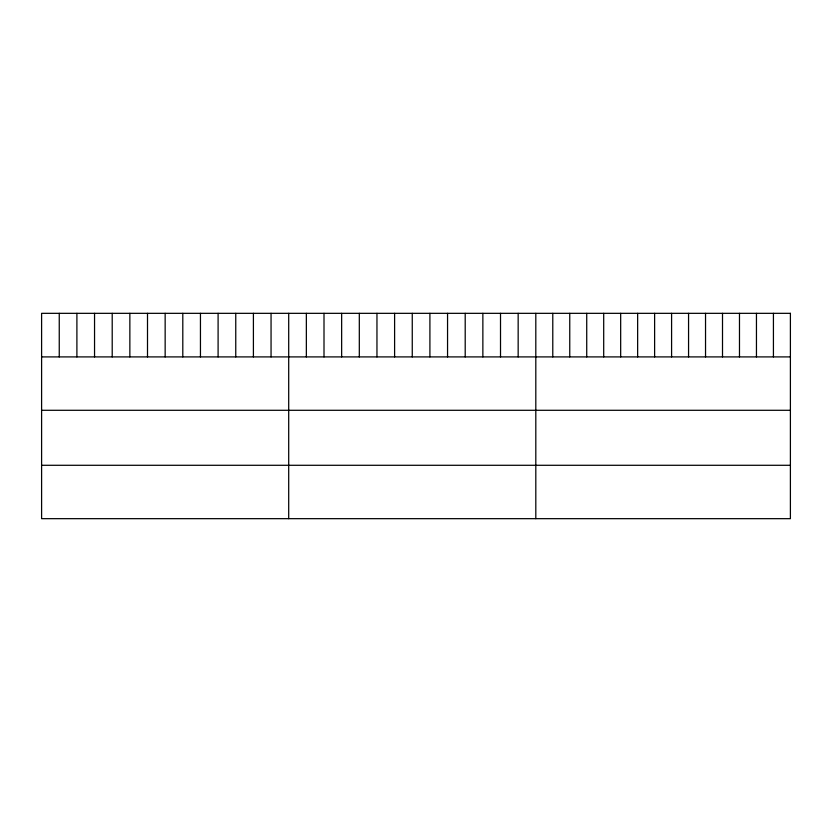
<?xml version="1.0" encoding="UTF-8"?>
<svg xmlns="http://www.w3.org/2000/svg" width="832" height="832" viewBox="0 0 832 832"><rect width="100%" height="100%" fill="white"/><g stroke="black" fill="none" stroke-linecap="round" stroke-linejoin="round"><path stroke-width="1.25" d="M41.6 356.907L790.4 356.907M41.6 410.29L790.4 410.29M41.6 465.286L790.4 465.286M773.427 313.331L773.427 356.907M756.454 313.331L756.454 356.907M739.482 313.331L739.482 356.907M722.509 313.331L722.509 356.907M705.536 313.331L705.536 356.907M688.563 313.331L688.563 356.907M671.59 313.331L671.59 356.907M654.618 313.331L654.618 356.907M637.645 313.331L637.645 356.907M620.672 313.331L620.672 356.907M603.699 313.331L603.699 356.907M586.726 313.331L586.726 356.907M569.754 313.331L569.754 356.907M552.781 313.331L552.781 356.907M535.808 313.331L535.808 518.669M518.159 313.331L518.159 356.907M500.51 313.331L500.51 356.907M482.862 313.331L482.862 356.907M465.202 313.331L465.202 356.907M447.554 313.331L447.554 356.907M429.905 313.331L429.905 356.907M412.256 313.331L412.256 356.907M394.607 313.331L394.607 356.907M376.958 313.331L376.958 356.907M359.31 313.331L359.31 356.907M341.65 313.331L341.65 356.907M324.002 313.331L324.002 356.907M306.353 313.331L306.353 356.907M288.704 313.331L288.704 518.669M271.055 313.331L271.055 356.907M253.406 313.331L253.406 356.907M235.758 313.331L235.758 356.907M218.098 313.331L218.098 356.907M200.45 313.331L200.45 356.907M182.801 313.331L182.801 356.907M165.152 313.331L165.152 356.907M147.503 313.331L147.503 356.907M129.854 313.331L129.854 356.907M112.206 313.331L112.206 356.907M94.546 313.331L94.546 356.907M76.898 313.331L76.898 356.907M59.249 313.331L59.249 356.907M790.4 313.331L41.6 313.331L41.6 518.669L790.4 518.669L790.4 313.331"/></g></svg>
